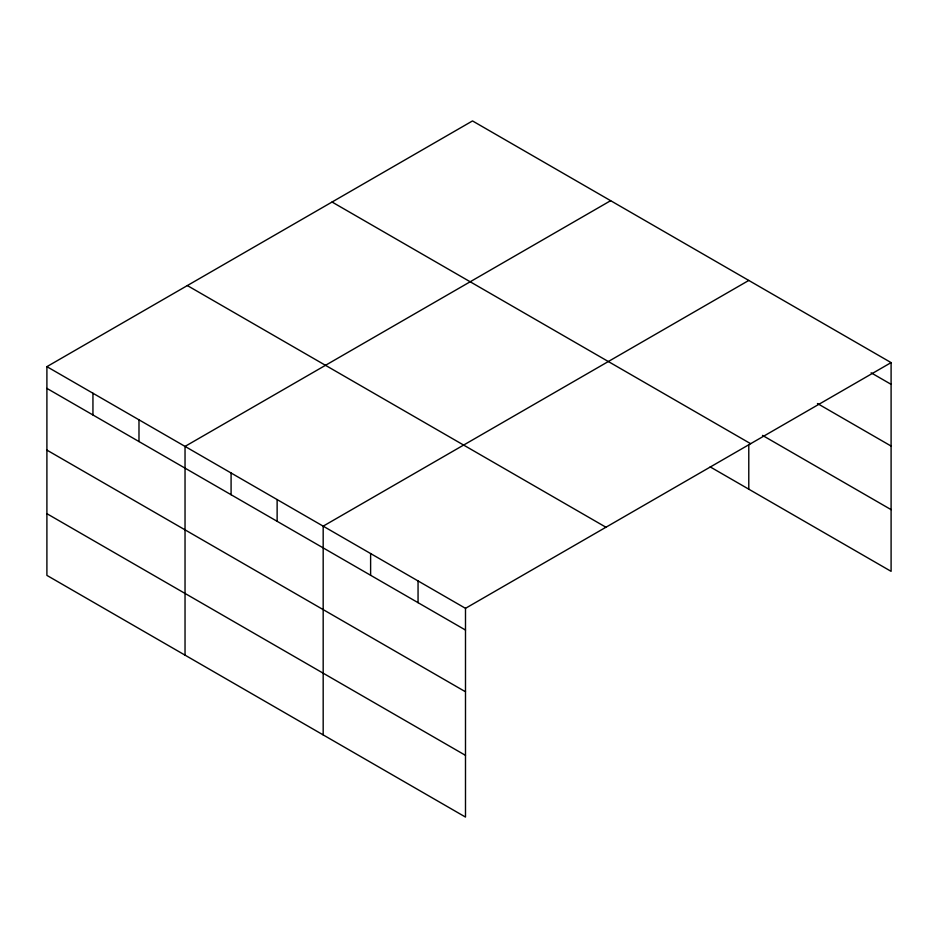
<?xml version="1.0" encoding="UTF-8"?>
<svg xmlns="http://www.w3.org/2000/svg" width="938" height="938" viewBox="0 0 938 938"><rect width="100%" height="100%" fill="white"/><g stroke="black" fill="none" stroke-linecap="round" stroke-linejoin="round"><path stroke-width="1.41" d="M465.494 691.775L465.494 608.328L46.9 366.652L46.9 575.393L465.494 817.068L465.494 691.775L46.9 450.099M46.9 366.652L472.506 120.932L891.1 362.607L891.1 571.348L710.195 466.901M610.638 200.685L185.032 446.406L185.032 655.146M748.782 280.439L323.176 526.159L323.176 734.9M465.494 608.328L891.1 362.607M871.121 372.808L891.1 384.334M817.444 403.528L891.1 446.054M762.512 435.396L891.1 509.639M332.052 202.022L750.646 443.697M187.354 285.562L605.948 527.238M46.9 388.391L465.494 630.055M46.9 513.684L465.494 755.36M748.782 444.694L748.782 489.179M418.055 580.939L418.055 602.665M370.616 553.549L370.616 575.275M277.132 499.567L277.132 521.305M231.088 472.987L231.088 494.725M138.988 419.825L138.988 441.552M92.944 393.233L92.944 414.971"/></g></svg>
